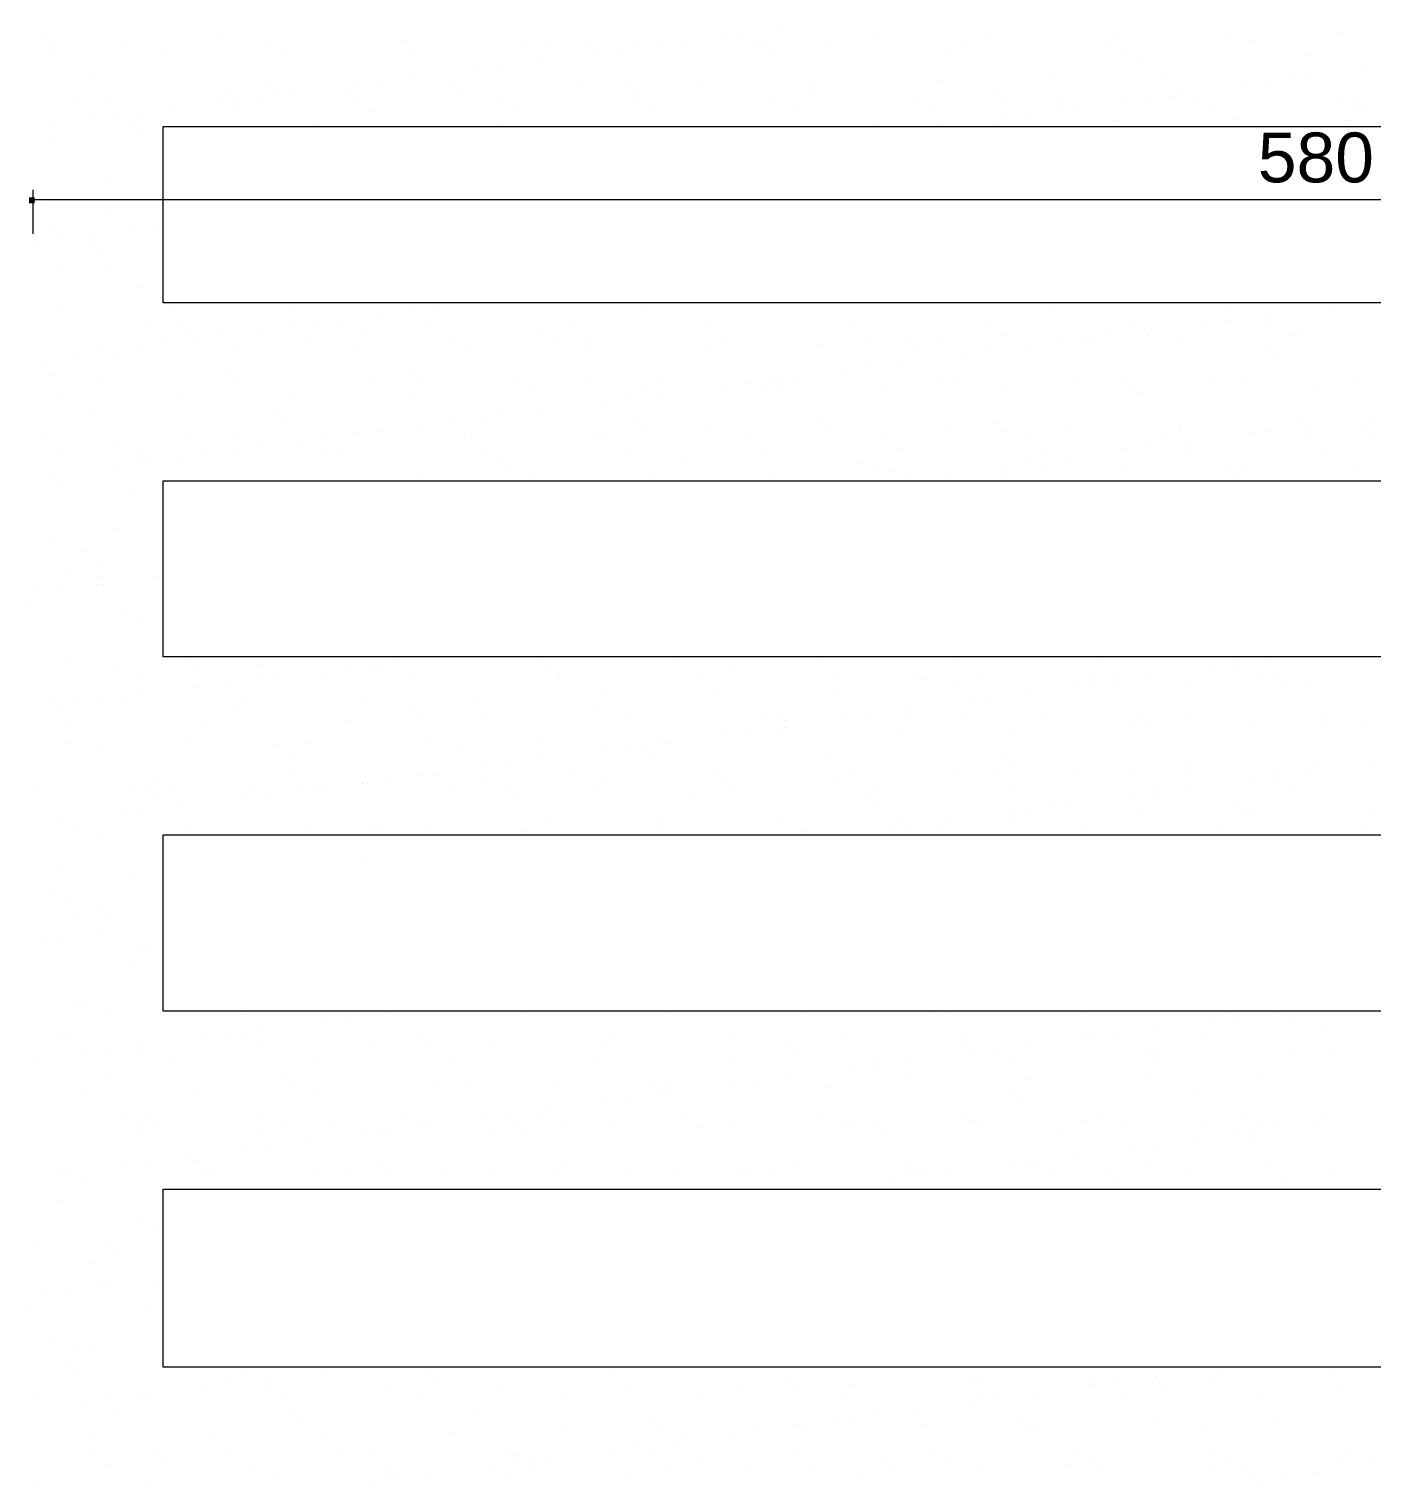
# Model space of a CAD drawing. Header units: millimetres. Extents: x 51.3 to 71.5, y 31.8 to 61.9.
# Drawn here: x 64.198 to 67.231, y 42.521 to 45.803 of the extents above; entities that cross this region are included whole.
import ezdxf

# ---------------------------------------------------------------- set-up
doc = ezdxf.new("R2010")
doc.units = ezdxf.units.MM
for name, color, linetype in [('PDF_0', 7, 'Continuous'), ('PDF_COTAS', 1, 'Continuous'), ('PDF_Texto', 7, 'Continuous')]:
    doc.layers.add(name, color=color, linetype=linetype)
for name, color, linetype, true_color in [('PDF_Bloco', 7, 'Continuous', 0xf0f0f0), ('PDF_PISO', 7, 'Continuous', 0xb9b9b9), ('PDF_Vegetação', 7, 'Continuous', 0x00dd37)]:
    doc.layers.add(name, color=color, linetype=linetype, true_color=true_color)
doc.styles.add('PDF Arial', font='arial.ttf')

msp = doc.modelspace()

# ---------------------------------------------------------------- hatches: boundary and pattern name
at = {"layer": 'PDF_0', "transparency": 33554559}
msp.add_hatch(color=1, dxfattribs=at).paths.add_polyline_path([(64.1977, 45.4225), (64.1977, 45.4095), (64.2107, 45.4095), (64.2107, 45.4225)])

# ---------------------------------------------------------------- linework, layer by layer
at = {"layer": 'PDF_Bloco', "lineweight": 5}
msp.add_lwpolyline([(64.9587, 43.9308), (64.9587, 43.9308)], dxfattribs=at)
at = {"layer": 'PDF_COTAS', "lineweight": 5}
for points in [[(64.2064, 45.4398), (64.2064, 45.3403)], [(64.2064, 45.4182), (70, 45.4182)]]:
    msp.add_lwpolyline(points, dxfattribs=at)
at = {"layer": 'PDF_PISO', "lineweight": 5}
for points in [[(64.5004, 45.5825), (69.5028, 45.5825), (69.5028, 45.1847), (64.5004, 45.1847)], [(64.5004, 44.7826), (69.5028, 44.7826), (69.5028, 44.3848), (64.5004, 44.3848)], [(64.5004, 43.9827), (69.5028, 43.9827), (69.5028, 43.5849), (64.5004, 43.5849)], [(64.5004, 43.1829), (69.5028, 43.1829), (69.5028, 42.7808), (64.5004, 42.7808)]]:
    msp.add_lwpolyline(points, close=True, dxfattribs=at)
at = {"layer": 'PDF_Vegetação', "lineweight": 5}
for points in [[(64.2237, 45.79), (64.2237, 45.79)], [(64.6344, 45.7813), (64.6344, 45.7813)], [(65.7586, 45.7857), (65.7586, 45.7857)], [(65.8104, 45.7943), (65.8104, 45.7943)], [(65.8926, 45.803), (65.8926, 45.803)], [(66.1088, 45.7813), (66.1088, 45.7813)], [(66.3682, 45.7813), (66.3682, 45.7813)], [(66.6449, 45.79), (66.6449, 45.79)], [(66.9086, 45.7943), (66.9086, 45.7943)], [(67.1681, 45.7943), (67.1681, 45.7943)], [(64.241, 45.7727), (64.241, 45.7727)], [(64.241, 45.7554), (64.241, 45.7554)], [(64.4182, 45.7727), (64.4182, 45.7727)], [(64.509, 45.7597), (64.509, 45.7597)], [(64.7339, 45.7727), (64.7339, 45.7727)], [(64.7685, 45.7554), (64.7685, 45.7554)], [(65.0408, 45.777), (65.0408, 45.777)], [(65.0408, 45.7684), (65.0408, 45.7684)], [(65.0495, 45.7727), (65.0495, 45.7727)], [(65.0625, 45.7597), (65.0625, 45.7597)], [(65.3089, 45.7684), (65.3089, 45.7684)], [(65.3694, 45.7727), (65.3694, 45.7727)], [(65.4559, 45.7684), (65.4559, 45.7684)], [(65.4819, 45.7511), (65.4819, 45.7511)], [(65.5337, 45.7554), (65.5337, 45.7554)], [(65.5683, 45.7684), (65.5683, 45.7684)], [(65.6202, 45.7684), (65.6202, 45.7684)], [(65.6851, 45.7727), (65.6851, 45.7727)], [(65.8407, 45.777), (65.8407, 45.777)], [(65.8623, 45.764), (65.8623, 45.764)], [(65.8796, 45.7467), (65.8796, 45.7467)], [(66.0007, 45.7727), (66.0007, 45.7727)], [(66.2731, 45.7554), (66.2731, 45.7554)], [(66.3163, 45.7727), (66.3163, 45.7727)], [(66.6319, 45.777), (66.6319, 45.777)], [(66.6795, 45.7511), (66.6795, 45.7511)], [(66.9519, 45.777), (66.9519, 45.777)], [(65.2613, 45.7208), (65.2613, 45.7208)], [(65.3435, 45.7295), (65.3435, 45.7295)], [(66.7011, 45.7338), (66.7011, 45.7338)], [(67.0946, 45.7424), (67.0946, 45.7424)], [(67.2156, 45.7165), (67.2156, 45.7165)], [(64.3318, 45.6905), (64.3318, 45.6905)], [(64.7382, 45.6862), (64.7382, 45.6862)], [(64.989, 45.6862), (64.989, 45.6862)], [(65.0711, 45.6949), (65.0711, 45.6949)], [(65.2095, 45.7122), (65.2095, 45.7122)], [(66.2471, 45.6862), (66.2471, 45.6862)], [(66.5109, 45.6905), (66.5109, 45.6905)], [(66.7703, 45.6905), (66.7703, 45.6905)], [(66.9951, 45.6862), (66.9951, 45.6862)], [(67.047, 45.6992), (67.047, 45.6992)], [(67.0816, 45.6949), (67.0816, 45.6949)], [(64.3707, 45.6516), (64.3707, 45.6516)], [(64.6431, 45.6646), (64.6431, 45.6646)], [(64.7166, 45.6473), (64.7166, 45.6473)], [(64.7555, 45.6689), (64.7555, 45.6689)], [(64.7987, 45.6603), (64.7987, 45.6603)], [(64.9111, 45.6646), (64.9111, 45.6646)], [(64.9371, 45.6776), (64.9371, 45.6776)], [(65.1489, 45.6776), (65.1489, 45.6776)], [(65.1706, 45.6646), (65.1706, 45.6646)], [(65.4473, 45.6732), (65.4473, 45.6732)], [(65.5554, 45.6732), (65.5554, 45.6732)], [(65.577, 45.656), (65.577, 45.656)], [(65.711, 45.6776), (65.711, 45.6776)], [(65.9704, 45.6776), (65.9704, 45.6776)], [(65.9704, 45.6646), (65.9704, 45.6646)], [(66.2039, 45.6473), (66.2039, 45.6473)], [(66.3768, 45.6603), (66.3768, 45.6603)], [(66.5195, 45.6473), (66.5195, 45.6473)], [(66.7227, 45.6516), (66.7227, 45.6516)], [(66.7876, 45.6516), (66.7876, 45.6516)], [(66.8049, 45.6603), (66.8049, 45.6603)], [(66.8351, 45.6473), (66.8351, 45.6473)], [(66.9432, 45.6776), (66.9432, 45.6776)], [(67.1508, 45.6473), (67.1508, 45.6473)], [(67.194, 45.6473), (67.194, 45.6473)], [(64.3015, 45.643), (64.3015, 45.643)], [(64.5263, 45.6214), (64.5263, 45.6214)], [(64.6215, 45.643), (64.6215, 45.643)], [(64.6604, 45.643), (64.6604, 45.643)], [(64.6647, 45.617), (64.6647, 45.617)], [(64.9371, 45.643), (64.9371, 45.643)], [(64.9803, 45.617), (64.9803, 45.617)], [(65.2527, 45.643), (65.2527, 45.643)], [(65.2959, 45.617), (65.2959, 45.617)], [(65.5683, 45.643), (65.5683, 45.643)], [(65.6116, 45.617), (65.6116, 45.617)], [(65.8839, 45.643), (65.8839, 45.643)], [(65.9272, 45.617), (65.9272, 45.617)], [(66.2428, 45.617), (66.2428, 45.617)], [(66.3941, 45.643), (66.3941, 45.643)], [(66.5325, 45.6257), (66.5325, 45.6257)], [(66.5628, 45.617), (66.5628, 45.617)], [(66.6708, 45.643), (66.6708, 45.643)], [(66.8784, 45.6214), (66.8784, 45.6214)], [(67.194, 45.6214), (67.194, 45.6214)], [(67.2156, 45.63), (67.2156, 45.63)], [(64.2496, 45.5868), (64.2496, 45.5868)], [(64.3447, 45.6127), (64.3447, 45.6127)], [(64.388, 45.6041), (64.388, 45.6041)], [(64.4312, 45.5954), (64.4312, 45.5954)], [(64.4399, 45.6127), (64.4399, 45.6127)], [(64.8463, 45.5868), (64.8463, 45.5868)], [(65.2527, 45.5868), (65.2527, 45.5868)], [(66.1131, 45.5868), (66.1131, 45.5868)], [(66.2601, 45.5868), (66.2601, 45.5868)], [(66.3768, 45.5868), (66.3768, 45.5868)], [(66.3985, 45.6084), (66.3985, 45.6084)], [(66.4503, 45.6127), (66.4503, 45.6127)], [(66.6492, 45.5954), (66.6492, 45.5954)], [(66.9173, 45.5997), (66.9173, 45.5997)], [(67.1767, 45.5954), (67.1767, 45.5954)], [(64.2496, 45.5608), (64.2496, 45.5608)], [(64.4485, 45.5781), (64.4485, 45.5781)], [(64.5004, 45.5176), (64.5004, 45.5176)], [(64.3793, 45.4571), (64.3793, 45.4571)], [(64.2323, 45.4095), (64.2323, 45.4095)], [(64.3837, 45.3879), (64.3837, 45.3879)], [(64.254, 45.3619), (64.254, 45.3619)], [(64.4269, 45.3619), (64.4269, 45.3619)], [(64.4831, 45.3533), (64.4831, 45.3533)], [(64.2626, 45.3274), (64.2626, 45.3274)], [(64.3447, 45.336), (64.3447, 45.336)], [(64.2107, 45.3187), (64.2107, 45.3187)], [(64.3361, 45.3187), (64.3361, 45.3187)], [(64.3534, 45.3014), (64.3534, 45.3014)], [(64.2669, 45.2625), (64.2669, 45.2625)], [(64.3837, 45.2625), (64.3837, 45.2625)], [(64.4399, 45.2193), (64.4399, 45.2193)], [(64.2626, 45.1674), (64.2626, 45.1674)], [(64.5263, 45.1717), (64.5263, 45.1717)], [(64.7858, 45.1674), (64.7858, 45.1674)], [(64.9846, 45.1587), (64.9846, 45.1587)], [(65.0625, 45.1804), (65.0625, 45.1804)], [(65.123, 45.176), (65.123, 45.176)], [(65.1749, 45.1847), (65.1749, 45.1847)], [(65.3262, 45.1847), (65.3262, 45.1847)], [(65.5856, 45.1804), (65.5856, 45.1804)], [(66.5065, 45.1717), (66.5065, 45.1717)], [(66.9, 45.1804), (66.9, 45.1804)], [(66.9951, 45.1587), (66.9951, 45.1587)], [(67.1335, 45.176), (67.1335, 45.176)], [(64.4658, 45.1328), (64.4658, 45.1328)], [(64.5436, 45.1285), (64.5436, 45.1285)], [(64.7858, 45.1328), (64.7858, 45.1328)], [(64.8506, 45.1414), (64.8506, 45.1414)], [(64.9025, 45.1458), (64.9025, 45.1458)], [(65.1014, 45.1328), (65.1014, 45.1328)], [(65.417, 45.1328), (65.417, 45.1328)], [(65.7326, 45.1371), (65.7326, 45.1371)], [(66.0482, 45.1371), (66.0482, 45.1371)], [(66.3639, 45.1371), (66.3639, 45.1371)], [(66.6838, 45.1371), (66.6838, 45.1371)], [(66.7184, 45.1241), (66.7184, 45.1241)], [(66.8568, 45.1414), (66.8568, 45.1414)], [(66.913, 45.1458), (66.913, 45.1458)], [(66.9994, 45.1371), (66.9994, 45.1371)], [(64.509, 45.1069), (64.509, 45.1069)], [(64.5609, 45.1112), (64.5609, 45.1112)], [(64.5782, 45.1025), (64.5782, 45.1025)], [(64.6301, 45.1112), (64.6301, 45.1112)], [(64.7123, 45.1198), (64.7123, 45.1198)], [(64.8247, 45.1069), (64.8247, 45.1069)], [(64.9544, 45.1155), (64.9544, 45.1155)], [(65.1446, 45.1069), (65.1446, 45.1069)], [(65.3608, 45.1155), (65.3608, 45.1155)], [(65.3824, 45.0982), (65.3824, 45.0982)], [(65.4602, 45.1069), (65.4602, 45.1069)], [(65.4646, 45.0896), (65.4646, 45.0896)], [(65.7326, 45.0896), (65.7326, 45.0896)], [(65.7759, 45.1069), (65.7759, 45.1069)], [(65.7759, 45.1069), (65.7759, 45.1069)], [(65.992, 45.0896), (65.992, 45.0896)], [(66.0915, 45.1069), (66.0915, 45.1069)], [(66.1823, 45.1025), (66.1823, 45.1025)], [(66.2644, 45.0982), (66.2644, 45.0982)], [(66.4071, 45.1112), (66.4071, 45.1112)], [(66.5325, 45.1025), (66.5325, 45.1025)], [(66.5844, 45.1069), (66.5844, 45.1069)], [(66.593, 45.0939), (66.593, 45.0939)], [(66.6363, 45.1112), (66.6363, 45.1112)], [(66.7271, 45.1112), (66.7271, 45.1112)], [(66.7919, 45.1025), (66.7919, 45.1025)], [(66.9994, 45.0896), (66.9994, 45.0896)], [(67.0427, 45.1112), (67.0427, 45.1112)], [(67.0643, 45.1112), (67.0643, 45.1112)], [(64.3015, 45.0679), (64.3015, 45.0679)], [(64.3577, 45.0766), (64.3577, 45.0766)], [(64.388, 45.0636), (64.388, 45.0636)], [(64.4399, 45.0852), (64.4399, 45.0852)], [(64.6647, 45.0766), (64.6647, 45.0766)], [(64.9284, 45.0809), (64.9284, 45.0809)], [(65.1922, 45.0766), (65.1922, 45.0766)], [(66.1996, 45.0852), (66.1996, 45.0852)], [(66.312, 45.0679), (66.312, 45.0679)], [(66.3639, 45.0766), (66.3639, 45.0766)], [(66.446, 45.0852), (66.446, 45.0852)], [(67.0211, 45.0723), (67.0211, 45.0723)], [(64.2367, 45.0377), (64.2367, 45.0377)], [(64.6517, 45.029), (64.6517, 45.029)], [(65.0581, 45.0247), (65.0581, 45.0247)], [(66.0396, 45.0334), (66.0396, 45.0334)], [(66.0915, 45.0377), (66.0915, 45.0377)], [(66.1736, 45.0506), (66.1736, 45.0506)], [(64.2583, 45.0204), (64.2583, 45.0204)], [(64.3491, 45.0074), (64.3491, 45.0074)], [(64.6647, 45.0074), (64.6647, 45.0074)], [(64.9803, 45.0074), (64.9803, 45.0074)], [(65.0754, 45.0074), (65.0754, 45.0074)], [(65.2959, 45.0074), (65.2959, 45.0074)], [(65.4689, 45.0161), (65.4689, 45.0161)], [(65.6159, 45.0074), (65.6159, 45.0074)], [(65.7629, 44.9988), (65.7629, 44.9988)], [(65.8148, 45.0031), (65.8148, 45.0031)], [(65.8667, 44.9944), (65.8667, 44.9944)], [(65.8753, 45.0117), (65.8753, 45.0117)], [(65.8926, 44.9944), (65.8926, 44.9944)], [(65.9012, 45.0161), (65.9012, 45.0161)], [(65.9315, 45.0117), (65.9315, 45.0117)], [(66.1347, 44.9988), (66.1347, 44.9988)], [(66.2471, 45.0117), (66.2471, 45.0117)], [(66.2904, 45.0031), (66.2904, 45.0031)], [(66.3941, 44.9988), (66.3941, 44.9988)], [(66.5628, 45.0117), (66.5628, 45.0117)], [(66.6665, 45.0074), (66.6665, 45.0074)], [(66.6968, 44.9988), (66.6968, 44.9988)], [(66.8784, 45.0117), (66.8784, 45.0117)], [(66.9346, 45.0117), (66.9346, 45.0117)], [(67.194, 45.0117), (67.194, 45.0117)], [(67.194, 45.0117), (67.194, 45.0117)], [(64.2669, 44.9728), (64.2669, 44.9728)], [(64.535, 44.9728), (64.535, 44.9728)], [(64.7944, 44.9728), (64.7944, 44.9728)], [(65.0668, 44.9815), (65.0668, 44.9815)], [(65.3349, 44.9858), (65.3349, 44.9858)], [(65.4905, 44.9599), (65.4905, 44.9599)], [(65.5424, 44.9685), (65.5424, 44.9685)], [(65.5943, 44.9858), (65.5943, 44.9858)], [(65.6245, 44.9771), (65.6245, 44.9771)], [(66.7141, 44.9815), (66.7141, 44.9815)], [(67.1075, 44.9901), (67.1075, 44.9901)], [(64.3447, 44.9382), (64.3447, 44.9382)], [(64.7512, 44.9339), (64.7512, 44.9339)], [(65.27, 44.9339), (65.27, 44.9339)], [(65.3521, 44.9426), (65.3521, 44.9426)], [(64.7685, 44.9166), (64.7685, 44.9166)], [(64.9976, 44.895), (64.9976, 44.895)], [(65.0798, 44.908), (65.0798, 44.908)], [(65.1619, 44.9253), (65.1619, 44.9253)], [(65.2181, 44.9253), (65.2181, 44.9253)], [(65.5683, 44.9209), (65.5683, 44.9209)], [(65.5899, 44.908), (65.5899, 44.908)], [(65.7369, 44.895), (65.7369, 44.895)], [(65.9834, 44.9123), (65.9834, 44.9123)], [(65.9964, 44.895), (65.9964, 44.895)], [(66.2731, 44.9036), (66.2731, 44.9036)], [(66.3898, 44.9123), (66.3898, 44.9123)], [(66.4071, 44.895), (66.4071, 44.895)], [(66.5368, 44.908), (66.5368, 44.908)], [(66.7962, 44.9036), (66.7962, 44.9036)], [(66.8006, 44.9036), (66.8006, 44.9036)], [(67.0038, 44.895), (67.0038, 44.895)], [(67.0729, 44.9166), (67.0729, 44.9166)], [(67.0859, 44.908), (67.0859, 44.908)], [(67.207, 44.8993), (67.207, 44.8993)], [(67.2243, 44.9253), (67.2243, 44.9253)], [(64.2323, 44.8777), (64.2323, 44.8777)], [(64.3966, 44.8691), (64.3966, 44.8691)], [(64.548, 44.8777), (64.548, 44.8777)], [(64.669, 44.8777), (64.669, 44.8777)], [(64.7209, 44.8604), (64.7209, 44.8604)], [(64.8074, 44.8691), (64.8074, 44.8691)], [(64.8679, 44.8777), (64.8679, 44.8777)], [(64.9371, 44.882), (64.9371, 44.882)], [(64.9414, 44.8907), (64.9414, 44.8907)], [(65.1835, 44.8777), (65.1835, 44.8777)], [(65.1965, 44.882), (65.1965, 44.882)], [(65.4732, 44.8907), (65.4732, 44.8907)], [(65.4991, 44.882), (65.4991, 44.882)], [(65.8148, 44.882), (65.8148, 44.882)], [(66.1304, 44.882), (66.1304, 44.882)], [(66.446, 44.882), (66.446, 44.882)], [(66.7314, 44.8604), (66.7314, 44.8604)], [(66.766, 44.882), (66.766, 44.882)], [(66.8135, 44.8734), (66.8135, 44.8734)], [(66.9519, 44.8907), (66.9519, 44.8907)], [(67.0816, 44.882), (67.0816, 44.882)], [(67.2286, 44.882), (67.2286, 44.882)], [(64.2756, 44.8518), (64.2756, 44.8518)], [(64.4442, 44.8474), (64.4442, 44.8474)], [(64.4658, 44.8301), (64.4658, 44.8301)], [(64.5307, 44.8345), (64.5307, 44.8345)], [(64.5912, 44.8518), (64.5912, 44.8518)], [(64.669, 44.8518), (64.669, 44.8518)], [(64.8593, 44.8388), (64.8593, 44.8388)], [(64.9068, 44.8518), (64.9068, 44.8518)], [(65.2268, 44.8518), (65.2268, 44.8518)], [(65.2657, 44.8345), (65.2657, 44.8345)], [(65.5424, 44.8518), (65.5424, 44.8518)], [(65.858, 44.8518), (65.858, 44.8518)], [(66.1736, 44.8561), (66.1736, 44.8561)], [(66.4893, 44.8561), (66.4893, 44.8561)], [(66.5411, 44.8345), (66.5411, 44.8345)], [(66.6795, 44.8561), (66.6795, 44.8561)], [(66.8092, 44.8561), (66.8092, 44.8561)], [(67.1248, 44.8561), (67.1248, 44.8561)], [(64.2583, 44.7999), (64.2583, 44.7999)], [(64.3966, 44.8172), (64.3966, 44.8172)], [(64.4485, 44.8258), (64.4485, 44.8258)], [(65.283, 44.8172), (65.283, 44.8172)], [(65.6764, 44.8258), (65.6764, 44.8258)], [(65.8753, 44.7999), (65.8753, 44.7999)], [(66.0828, 44.8215), (66.0828, 44.8215)], [(66.1045, 44.8042), (66.1045, 44.8042)], [(66.139, 44.8042), (66.139, 44.8042)], [(66.2687, 44.7999), (66.2687, 44.7999)], [(66.3985, 44.7999), (66.3985, 44.7999)], [(66.4028, 44.8172), (66.4028, 44.8172)], [(66.459, 44.8258), (66.459, 44.8258)], [(66.4979, 44.8129), (66.4979, 44.8129)], [(66.6752, 44.8129), (66.6752, 44.8129)], [(66.9043, 44.8085), (66.9043, 44.8085)], [(66.9389, 44.8172), (66.9389, 44.8172)], [(67.2026, 44.8129), (67.2026, 44.8129)], [(64.2756, 44.7739), (64.2756, 44.7739)], [(65.0754, 44.7869), (65.0754, 44.7869)], [(65.3392, 44.7912), (65.3392, 44.7912)], [(65.5986, 44.7912), (65.5986, 44.7912)], [(66.1823, 44.7869), (66.1823, 44.7869)], [(66.9216, 44.7912), (66.9216, 44.7912)], [(64.4312, 44.7523), (64.4312, 44.7523)], [(64.401, 44.6745), (64.401, 44.6745)], [(64.2453, 44.6572), (64.2453, 44.6572)], [(64.3145, 44.6226), (64.3145, 44.6226)], [(64.2799, 44.5794), (64.2799, 44.5794)], [(64.3491, 44.5664), (64.3491, 44.5664)], [(64.3577, 44.5967), (64.3577, 44.5967)], [(64.4917, 44.5664), (64.4917, 44.5664)], [(64.215, 44.5318), (64.215, 44.5318)], [(64.2712, 44.5361), (64.2712, 44.5361)], [(64.3534, 44.5491), (64.3534, 44.5491)], [(64.3664, 44.5491), (64.3664, 44.5491)], [(64.1977, 44.4972), (64.1977, 44.4972)], [(64.4096, 44.4799), (64.4096, 44.4799)], [(64.4572, 44.467), (64.4572, 44.467)], [(64.2885, 44.3848), (64.2885, 44.3848)], [(64.3966, 44.3675), (64.3966, 44.3675)], [(64.5566, 44.3762), (64.5566, 44.3762)], [(64.7123, 44.3675), (64.7123, 44.3675)], [(64.9673, 44.3675), (64.9673, 44.3675)], [(64.9933, 44.3675), (64.9933, 44.3675)], [(65.0279, 44.3718), (65.0279, 44.3718)], [(65.3478, 44.3718), (65.3478, 44.3718)], [(65.6634, 44.3718), (65.6634, 44.3718)], [(65.9791, 44.3718), (65.9791, 44.3718)], [(66.2947, 44.3718), (66.2947, 44.3718)], [(66.6103, 44.3718), (66.6103, 44.3718)], [(66.9303, 44.3718), (66.9303, 44.3718)], [(66.9994, 44.3718), (66.9994, 44.3718)], [(64.4399, 44.3416), (64.4399, 44.3416)], [(64.5739, 44.3589), (64.5739, 44.3589)], [(64.7555, 44.3416), (64.7555, 44.3416)], [(64.8593, 44.3502), (64.8593, 44.3502)], [(64.9111, 44.3589), (64.9111, 44.3589)], [(65.0711, 44.3416), (65.0711, 44.3416)], [(65.3781, 44.3632), (65.3781, 44.3632)], [(65.3911, 44.3416), (65.3911, 44.3416)], [(65.3954, 44.3459), (65.3954, 44.3459)], [(65.7067, 44.3459), (65.7067, 44.3459)], [(65.7888, 44.3545), (65.7888, 44.3545)], [(66.0223, 44.3459), (66.0223, 44.3459)], [(66.1952, 44.3502), (66.1952, 44.3502)], [(66.3379, 44.3459), (66.3379, 44.3459)], [(66.606, 44.3416), (66.606, 44.3416)], [(66.6535, 44.3459), (66.6535, 44.3459)], [(66.8654, 44.3545), (66.8654, 44.3545)], [(66.9173, 44.3589), (66.9173, 44.3589)], [(66.9735, 44.3459), (66.9735, 44.3459)], [(67.0124, 44.3373), (67.0124, 44.3373)], [(64.5825, 44.3156), (64.5825, 44.3156)], [(64.6388, 44.3243), (64.6388, 44.3243)], [(64.7209, 44.3329), (64.7209, 44.3329)], [(65.4905, 44.3027), (65.4905, 44.3027)], [(65.7542, 44.307), (65.7542, 44.307)], [(66.018, 44.307), (66.018, 44.307)], [(66.2125, 44.3329), (66.2125, 44.3329)], [(66.2904, 44.3156), (66.2904, 44.3156)], [(66.5584, 44.32), (66.5584, 44.32)], [(66.593, 44.3156), (66.593, 44.3156)], [(66.6449, 44.3243), (66.6449, 44.3243)], [(66.7271, 44.3329), (66.7271, 44.3329)], [(66.8178, 44.32), (66.8178, 44.32)], [(67.034, 44.32), (67.034, 44.32)], [(67.0902, 44.3286), (67.0902, 44.3286)], [(64.2496, 44.2854), (64.2496, 44.2854)], [(64.3102, 44.281), (64.3102, 44.281)], [(64.362, 44.2854), (64.362, 44.2854)], [(64.4139, 44.281), (64.4139, 44.281)], [(64.4442, 44.2983), (64.4442, 44.2983)], [(64.6647, 44.2767), (64.6647, 44.2767)], [(64.6906, 44.294), (64.6906, 44.294)], [(64.9544, 44.294), (64.9544, 44.294)], [(65.0711, 44.2724), (65.0711, 44.2724)], [(65.2138, 44.294), (65.2138, 44.294)], [(66.3206, 44.281), (66.3206, 44.281)], [(66.3725, 44.2854), (66.3725, 44.2854)], [(66.4547, 44.2983), (66.4547, 44.2983)], [(64.2712, 44.2681), (64.2712, 44.2681)], [(64.2799, 44.2421), (64.2799, 44.2421)], [(64.5955, 44.2421), (64.5955, 44.2421)], [(64.9111, 44.2421), (64.9111, 44.2421)], [(65.0884, 44.2551), (65.0884, 44.2551)], [(65.2268, 44.2465), (65.2268, 44.2465)], [(65.4819, 44.2638), (65.4819, 44.2638)], [(65.5424, 44.2465), (65.5424, 44.2465)], [(65.858, 44.2465), (65.858, 44.2465)], [(65.8883, 44.2594), (65.8883, 44.2594)], [(65.9099, 44.2421), (65.9099, 44.2421)], [(66.0439, 44.2465), (66.0439, 44.2465)], [(66.0958, 44.2508), (66.0958, 44.2508)], [(66.178, 44.2465), (66.178, 44.2465)], [(66.1823, 44.2638), (66.1823, 44.2638)], [(66.3033, 44.2508), (66.3033, 44.2508)], [(66.4936, 44.2465), (66.4936, 44.2465)], [(66.7098, 44.2508), (66.7098, 44.2508)], [(66.8092, 44.2465), (66.8092, 44.2465)], [(67.1205, 44.2378), (67.1205, 44.2378)], [(67.1248, 44.2465), (67.1248, 44.2465)], [(65.7715, 44.2075), (65.7715, 44.2075)], [(65.8234, 44.2162), (65.8234, 44.2162)], [(65.8926, 44.2119), (65.8926, 44.2119)], [(65.9056, 44.2248), (65.9056, 44.2248)], [(66.1607, 44.2162), (66.1607, 44.2162)], [(66.4201, 44.2162), (66.4201, 44.2162)], [(66.6925, 44.2248), (66.6925, 44.2248)], [(66.7271, 44.2335), (66.7271, 44.2335)], [(66.9605, 44.2292), (66.9605, 44.2292)], [(67.2199, 44.2248), (67.2199, 44.2248)], [(64.2929, 44.1903), (64.2929, 44.1903)], [(64.3577, 44.1859), (64.3577, 44.1859)], [(64.5609, 44.1903), (64.5609, 44.1903)], [(64.7641, 44.1859), (64.7641, 44.1859)], [(64.8203, 44.1903), (64.8203, 44.1903)], [(65.0927, 44.1989), (65.0927, 44.1989)], [(65.1792, 44.1773), (65.1792, 44.1773)], [(65.3608, 44.2032), (65.3608, 44.2032)], [(65.4991, 44.173), (65.4991, 44.173)], [(65.551, 44.1773), (65.551, 44.1773)], [(65.5856, 44.173), (65.5856, 44.173)], [(65.6202, 44.2032), (65.6202, 44.2032)], [(65.6332, 44.1903), (65.6332, 44.1903)], [(64.7858, 44.1686), (64.7858, 44.1686)], [(65.2224, 44.1384), (65.2224, 44.1384)], [(65.2786, 44.1427), (65.2786, 44.1427)], [(65.3608, 44.1557), (65.3608, 44.1557)], [(65.6029, 44.1557), (65.6029, 44.1557)], [(65.9964, 44.1643), (65.9964, 44.1643)], [(66.4028, 44.16), (66.4028, 44.16)], [(66.4201, 44.1427), (66.4201, 44.1427)], [(66.8178, 44.1513), (66.8178, 44.1513)], [(67.2243, 44.147), (67.2243, 44.147)], [(64.4788, 44.1124), (64.4788, 44.1124)], [(64.7944, 44.1168), (64.7944, 44.1168)], [(65.0019, 44.1081), (65.0019, 44.1081)], [(65.0884, 44.1168), (65.0884, 44.1168)], [(65.11, 44.1168), (65.11, 44.1168)], [(65.43, 44.1168), (65.43, 44.1168)], [(65.4948, 44.1081), (65.4948, 44.1081)], [(65.7456, 44.1168), (65.7456, 44.1168)], [(65.7629, 44.1124), (65.7629, 44.1124)], [(66.0223, 44.1124), (66.0223, 44.1124)], [(66.0612, 44.1168), (66.0612, 44.1168)], [(66.299, 44.1211), (66.299, 44.1211)], [(66.3768, 44.1168), (66.3768, 44.1168)], [(66.5628, 44.1254), (66.5628, 44.1254)], [(66.6925, 44.1168), (66.6925, 44.1168)], [(66.8222, 44.1211), (66.8222, 44.1211)], [(67.0124, 44.1211), (67.0124, 44.1211)], [(67.0124, 44.1081), (67.0124, 44.1081)], [(67.0946, 44.1211), (67.0946, 44.1211)], [(67.0989, 44.134), (67.0989, 44.134)], [(64.2064, 44.0865), (64.2064, 44.0865)], [(64.4226, 44.0865), (64.4226, 44.0865)], [(64.4615, 44.0951), (64.4615, 44.0951)], [(64.4788, 44.0778), (64.4788, 44.0778)], [(64.522, 44.0865), (64.522, 44.0865)], [(64.695, 44.0951), (64.695, 44.0951)], [(64.7295, 44.0735), (64.7295, 44.0735)], [(64.8117, 44.0822), (64.8117, 44.0822)], [(64.8376, 44.0865), (64.8376, 44.0865)], [(64.8722, 44.0865), (64.8722, 44.0865)], [(64.9501, 44.0995), (64.9501, 44.0995)], [(64.963, 44.0995), (64.963, 44.0995)], [(65.1533, 44.0865), (65.1533, 44.0865)], [(65.2224, 44.0995), (65.2224, 44.0995)], [(65.2786, 44.0822), (65.2786, 44.0822)], [(65.4732, 44.0908), (65.4732, 44.0908)], [(65.6894, 44.0735), (65.6894, 44.0735)], [(65.7888, 44.0908), (65.7888, 44.0908)], [(66.1045, 44.0908), (66.1045, 44.0908)], [(66.4201, 44.0908), (66.4201, 44.0908)], [(66.7357, 44.0908), (66.7357, 44.0908)], [(66.74, 44.0735), (66.74, 44.0735)], [(66.8222, 44.0822), (66.8222, 44.0822)], [(66.9605, 44.1038), (66.9605, 44.1038)], [(67.0556, 44.0908), (67.0556, 44.0908)], [(64.5393, 44.0476), (64.5393, 44.0476)], [(64.6777, 44.0649), (64.6777, 44.0649)], [(65.2959, 44.0649), (65.2959, 44.0649)], [(66.1001, 44.0692), (66.1001, 44.0692)], [(66.1174, 44.0519), (66.1174, 44.0519)], [(66.5109, 44.0605), (66.5109, 44.0605)], [(66.5498, 44.0476), (66.5498, 44.0476)], [(66.6838, 44.0649), (66.6838, 44.0649)], [(66.9173, 44.0562), (66.9173, 44.0562)], [(64.2669, 44.0087), (64.2669, 44.0087)], [(64.4053, 44.0303), (64.4053, 44.0303)], [(64.4572, 44.0346), (64.4572, 44.0346)], [(65.3651, 44.0087), (65.3651, 44.0087)], [(65.6245, 44.0087), (65.6245, 44.0087)], [(65.9012, 44.0173), (65.9012, 44.0173)], [(66.165, 44.0216), (66.165, 44.0216)], [(66.2731, 44.013), (66.2731, 44.013)], [(66.4114, 44.0303), (66.4114, 44.0303)], [(66.4244, 44.0173), (66.4244, 44.0173)], [(66.4633, 44.0346), (66.4633, 44.0346)], [(66.7011, 44.0303), (66.7011, 44.0303)], [(66.9346, 44.0389), (66.9346, 44.0389)], [(66.9648, 44.0303), (66.9648, 44.0303)], [(67.2286, 44.0303), (67.2286, 44.0303)], [(64.3015, 43.9914), (64.3015, 43.9914)], [(64.362, 43.987), (64.362, 43.987)], [(64.5653, 43.9957), (64.5653, 43.9957)], [(64.5653, 43.9957), (64.5653, 43.9957)], [(64.6777, 43.987), (64.6777, 43.987)], [(64.8247, 43.9957), (64.8247, 43.9957)], [(64.9717, 43.9957), (64.9717, 43.9957)], [(64.9933, 43.9914), (64.9933, 43.9914)], [(65.1014, 44.0043), (65.1014, 44.0043)], [(65.3089, 43.9914), (65.3089, 43.9914)], [(65.3867, 43.9827), (65.3867, 43.9827)], [(65.6245, 43.9914), (65.6245, 43.9914)], [(65.9402, 43.9914), (65.9402, 43.9914)], [(66.139, 43.9957), (66.139, 43.9957)], [(66.1909, 44), (66.1909, 44)], [(66.2601, 43.9914), (66.2601, 43.9914)], [(66.5757, 43.9914), (66.5757, 43.9914)], [(66.8913, 43.9914), (66.8913, 43.9914)], [(67.207, 43.9957), (67.207, 43.9957)], [(64.2626, 43.9092), (64.2626, 43.9092)], [(64.4269, 43.8919), (64.4269, 43.8919)], [(64.2453, 43.8573), (64.2453, 43.8573)], [(64.2885, 43.8314), (64.2885, 43.8314)], [(64.362, 43.8141), (64.362, 43.8141)], [(64.3058, 43.7968), (64.3058, 43.7968)], [(64.3793, 43.7968), (64.3793, 43.7968)], [(64.4961, 43.7795), (64.4961, 43.7795)], [(64.2756, 43.7492), (64.2756, 43.7492)], [(64.3577, 43.7579), (64.3577, 43.7579)], [(64.2237, 43.7406), (64.2237, 43.7406)], [(64.4399, 43.732), (64.4399, 43.732)], [(64.4701, 43.719), (64.4701, 43.719)], [(64.4355, 43.693), (64.4355, 43.693)], [(64.3102, 43.6022), (64.3102, 43.6022)], [(64.3275, 43.6066), (64.3275, 43.6066)], [(65.0019, 43.5806), (65.0019, 43.5806)], [(65.0019, 43.5806), (65.0019, 43.5806)], [(65.3176, 43.5806), (65.3176, 43.5806)], [(65.6375, 43.5806), (65.6375, 43.5806)], [(65.9531, 43.5806), (65.9531, 43.5806)], [(66.2298, 43.5806), (66.2298, 43.5806)], [(66.2687, 43.5806), (66.2687, 43.5806)], [(66.5844, 43.5806), (66.5844, 43.5806)], [(66.9, 43.5806), (66.9, 43.5806)], [(67.0081, 43.5806), (67.0081, 43.5806)], [(64.3707, 43.5763), (64.3707, 43.5763)], [(64.6863, 43.5763), (64.6863, 43.5763)], [(64.8636, 43.5633), (64.8636, 43.5633)], [(64.9198, 43.5677), (64.9198, 43.5677)], [(66.8741, 43.5633), (66.8741, 43.5633)], [(66.9259, 43.572), (66.9259, 43.572)], [(67.047, 43.5677), (67.047, 43.5677)], [(64.2669, 43.5331), (64.2669, 43.5331)], [(64.2842, 43.5201), (64.2842, 43.5201)], [(64.5912, 43.5287), (64.5912, 43.5287)], [(64.6431, 43.5331), (64.6431, 43.5331)], [(64.6777, 43.5244), (64.6777, 43.5244)], [(64.7252, 43.546), (64.7252, 43.546)], [(65.0841, 43.5244), (65.0841, 43.5244)], [(65.4991, 43.5158), (65.4991, 43.5158)], [(65.5164, 43.5201), (65.5164, 43.5201)], [(65.7802, 43.5244), (65.7802, 43.5244)], [(66.0439, 43.5244), (66.0439, 43.5244)], [(66.3163, 43.5331), (66.3163, 43.5331)], [(66.5844, 43.5374), (66.5844, 43.5374)], [(66.6017, 43.5287), (66.6017, 43.5287)], [(66.6535, 43.5331), (66.6535, 43.5331)], [(66.7357, 43.546), (66.7357, 43.546)], [(66.8438, 43.5331), (66.8438, 43.5331)], [(67.1162, 43.546), (67.1162, 43.546)], [(64.3188, 43.4898), (64.3188, 43.4898)], [(64.3707, 43.4985), (64.3707, 43.4985)], [(64.4399, 43.4985), (64.4399, 43.4985)], [(64.4528, 43.5071), (64.4528, 43.5071)], [(64.7166, 43.5071), (64.7166, 43.5071)], [(64.9803, 43.5114), (64.9803, 43.5114)], [(65.1014, 43.5071), (65.1014, 43.5071)], [(65.2397, 43.5114), (65.2397, 43.5114)], [(65.9056, 43.5114), (65.9056, 43.5114)], [(65.9229, 43.4942), (65.9229, 43.4942)], [(66.3163, 43.5028), (66.3163, 43.5028)], [(66.325, 43.4942), (66.325, 43.4942)], [(66.3768, 43.4985), (66.3768, 43.4985)], [(66.4633, 43.5114), (66.4633, 43.5114)], [(66.7227, 43.4985), (66.7227, 43.4985)], [(66.74, 43.4855), (66.74, 43.4855)], [(67.0556, 43.4855), (67.0556, 43.4855)], [(67.1335, 43.4898), (67.1335, 43.4898)], [(64.2064, 43.4769), (64.2064, 43.4769)], [(64.522, 43.4812), (64.522, 43.4812)], [(64.842, 43.4812), (64.842, 43.4812)], [(65.1576, 43.4812), (65.1576, 43.4812)], [(65.4732, 43.4812), (65.4732, 43.4812)], [(65.7888, 43.4812), (65.7888, 43.4812)], [(66.0526, 43.4552), (66.0526, 43.4552)], [(66.1045, 43.4812), (66.1045, 43.4812)], [(66.1045, 43.4639), (66.1045, 43.4639)], [(66.1866, 43.4725), (66.1866, 43.4725)], [(66.4244, 43.4812), (66.4244, 43.4812)], [(66.74, 43.4812), (66.74, 43.4812)], [(64.3707, 43.4379), (64.3707, 43.4379)], [(64.7771, 43.4336), (64.7771, 43.4336)], [(64.7987, 43.4163), (64.7987, 43.4163)], [(65.1187, 43.4163), (65.1187, 43.4163)], [(65.1922, 43.425), (65.1922, 43.425)], [(65.3867, 43.4207), (65.3867, 43.4207)], [(65.5986, 43.4207), (65.5986, 43.4207)], [(65.6462, 43.4207), (65.6462, 43.4207)], [(65.7802, 43.4207), (65.7802, 43.4207)], [(65.8321, 43.425), (65.8321, 43.425)], [(65.9142, 43.4379), (65.9142, 43.4379)], [(65.9185, 43.4293), (65.9185, 43.4293)], [(66.1866, 43.4336), (66.1866, 43.4336)], [(66.446, 43.4293), (66.446, 43.4293)], [(66.7184, 43.4423), (66.7184, 43.4423)], [(66.9865, 43.4423), (66.9865, 43.4423)], [(64.3188, 43.4034), (64.3188, 43.4034)], [(64.5825, 43.4077), (64.5825, 43.4077)], [(64.8463, 43.4077), (64.8463, 43.4077)], [(65.5035, 43.3861), (65.5035, 43.3861)], [(65.5597, 43.3904), (65.5597, 43.3904)], [(65.6159, 43.4034), (65.6159, 43.4034)], [(65.6418, 43.4034), (65.6418, 43.4034)], [(66.0093, 43.412), (66.0093, 43.412)], [(66.4158, 43.4077), (66.4158, 43.4077)], [(66.4374, 43.3904), (66.4374, 43.3904)], [(66.8308, 43.399), (66.8308, 43.399)], [(64.4096, 43.3515), (64.4096, 43.3515)], [(64.7252, 43.3515), (64.7252, 43.3515)], [(65.0408, 43.3515), (65.0408, 43.3515)], [(65.283, 43.3558), (65.283, 43.3558)], [(65.3565, 43.3515), (65.3565, 43.3515)], [(65.3694, 43.3644), (65.3694, 43.3644)], [(65.6764, 43.3515), (65.6764, 43.3515)], [(65.992, 43.3515), (65.992, 43.3515)], [(66.3077, 43.3558), (66.3077, 43.3558)], [(66.6233, 43.3558), (66.6233, 43.3558)], [(66.9389, 43.3558), (66.9389, 43.3558)], [(64.4528, 43.3212), (64.4528, 43.3212)], [(64.4745, 43.3428), (64.4745, 43.3428)], [(64.4917, 43.3255), (64.4917, 43.3255)], [(64.7685, 43.3255), (64.7685, 43.3255)], [(64.8852, 43.3342), (64.8852, 43.3342)], [(65.0841, 43.3255), (65.0841, 43.3255)], [(65.0927, 43.3299), (65.0927, 43.3299)], [(65.2311, 43.3471), (65.2311, 43.3471)], [(65.2916, 43.3299), (65.2916, 43.3299)], [(65.3997, 43.3255), (65.3997, 43.3255)], [(65.5208, 43.3255), (65.5208, 43.3255)], [(65.7067, 43.3212), (65.7067, 43.3212)], [(65.7197, 43.3255), (65.7197, 43.3255)], [(65.7888, 43.3299), (65.7888, 43.3299)], [(66.0353, 43.3255), (66.0353, 43.3255)], [(66.0482, 43.3255), (66.0482, 43.3255)], [(66.1131, 43.3212), (66.1131, 43.3212)], [(66.3206, 43.3385), (66.3206, 43.3385)], [(66.3509, 43.3255), (66.3509, 43.3255)], [(66.5887, 43.3385), (66.5887, 43.3385)], [(66.6665, 43.3255), (66.6665, 43.3255)], [(66.8481, 43.3385), (66.8481, 43.3385)], [(66.9821, 43.3299), (66.9821, 43.3299)], [(67.0211, 43.3212), (67.0211, 43.3212)], [(67.1032, 43.3299), (67.1032, 43.3299)], [(67.1248, 43.3471), (67.1248, 43.3471)], [(64.4485, 43.3039), (64.4485, 43.3039)], [(64.7209, 43.3126), (64.7209, 43.3126)], [(64.8203, 43.2953), (64.8203, 43.2953)], [(64.9587, 43.3126), (64.9587, 43.3126)], [(64.989, 43.3169), (64.989, 43.3169)], [(65.0106, 43.3169), (65.0106, 43.3169)], [(65.2484, 43.3169), (65.2484, 43.3169)], [(65.3132, 43.3126), (65.3132, 43.3126)], [(66.1304, 43.3039), (66.1304, 43.3039)], [(66.5238, 43.3082), (66.5238, 43.3082)], [(66.8308, 43.2953), (66.8308, 43.2953)], [(66.9303, 43.3082), (66.9303, 43.3082)], [(66.9519, 43.2909), (66.9519, 43.2909)], [(66.9648, 43.3126), (66.9648, 43.3126)], [(64.548, 43.2564), (64.548, 43.2564)], [(64.6863, 43.278), (64.6863, 43.278)], [(64.7382, 43.2823), (64.7382, 43.2823)], [(66.5541, 43.2607), (66.5541, 43.2607)], [(66.6925, 43.278), (66.6925, 43.278)], [(66.7443, 43.2823), (66.7443, 43.2823)], [(64.2756, 43.2218), (64.2756, 43.2218)], [(64.2885, 43.2261), (64.2885, 43.2261)], [(64.4096, 43.2391), (64.4096, 43.2391)], [(64.4658, 43.2477), (64.4658, 43.2477)], [(64.5825, 43.2477), (64.5825, 43.2477)], [(64.6042, 43.2261), (64.6042, 43.2261)], [(64.9241, 43.2261), (64.9241, 43.2261)], [(64.989, 43.2434), (64.989, 43.2434)], [(65.0063, 43.2261), (65.0063, 43.2261)], [(65.1273, 43.2218), (65.1273, 43.2218)], [(65.2397, 43.2261), (65.2397, 43.2261)], [(65.3911, 43.2261), (65.3911, 43.2261)], [(65.3997, 43.2347), (65.3997, 43.2347)], [(65.5554, 43.2261), (65.5554, 43.2261)], [(65.6505, 43.2218), (65.6505, 43.2218)], [(65.8061, 43.2304), (65.8061, 43.2304)], [(65.871, 43.2261), (65.871, 43.2261)], [(65.9272, 43.2347), (65.9272, 43.2347)], [(66.1866, 43.2261), (66.1866, 43.2261)], [(66.1909, 43.2347), (66.1909, 43.2347)], [(66.2169, 43.2218), (66.2169, 43.2218)], [(66.2817, 43.2218), (66.2817, 43.2218)], [(66.4201, 43.2434), (66.4201, 43.2434)], [(66.4503, 43.2347), (66.4503, 43.2347)], [(66.472, 43.2477), (66.472, 43.2477)], [(66.5065, 43.2304), (66.5065, 43.2304)], [(66.7271, 43.2434), (66.7271, 43.2434)], [(66.8222, 43.2304), (66.8222, 43.2304)], [(66.9908, 43.2477), (66.9908, 43.2477)], [(67.1378, 43.2304), (67.1378, 43.2304)], [(64.3231, 43.2088), (64.3231, 43.2088)], [(64.5912, 43.2131), (64.5912, 43.2131)], [(64.8506, 43.2131), (64.8506, 43.2131)], [(65.8234, 43.2131), (65.8234, 43.2131)], [(66.0093, 43.1872), (66.0093, 43.1872)], [(66.1477, 43.2045), (66.1477, 43.2045)], [(66.1996, 43.2131), (66.1996, 43.2131)], [(66.6276, 43.2174), (66.6276, 43.2174)], [(66.6449, 43.2001), (66.6449, 43.2001)], [(67.0383, 43.2088), (67.0383, 43.2088)], [(64.2756, 43.1569), (64.2756, 43.1569)], [(64.4528, 43.1094), (64.4528, 43.1094)], [(64.4917, 43.0964), (64.4917, 43.0964)], [(64.2194, 43.0661), (64.2194, 43.0661)], [(64.375, 43.0661), (64.375, 43.0661)], [(64.3966, 43.0488), (64.3966, 43.0488)], [(64.3318, 43.0142), (64.3318, 43.0142)], [(64.2842, 42.958), (64.2842, 42.958)], [(64.3664, 42.971), (64.3664, 42.971)], [(64.3707, 42.971), (64.3707, 42.971)], [(64.4831, 42.9667), (64.4831, 42.9667)], [(64.2323, 42.9537), (64.2323, 42.9537)], [(64.2021, 42.9148), (64.2021, 42.9148)], [(64.4615, 42.9105), (64.4615, 42.9105)], [(64.2583, 42.8413), (64.2583, 42.8413)], [(64.3015, 42.8153), (64.3015, 42.8153)], [(64.3361, 42.8153), (64.3361, 42.8153)], [(64.2799, 42.7851), (64.2799, 42.7851)], [(64.2972, 42.7678), (64.2972, 42.7678)], [(64.6906, 42.7764), (64.6906, 42.7764)], [(64.8722, 42.7764), (64.8722, 42.7764)], [(64.9241, 42.7808), (64.9241, 42.7808)], [(65.0971, 42.7721), (65.0971, 42.7721)], [(65.5121, 42.7635), (65.5121, 42.7635)], [(66.8827, 42.7764), (66.8827, 42.7764)], [(67.1421, 42.7635), (67.1421, 42.7635)], [(64.5998, 42.7375), (64.5998, 42.7375)], [(64.6517, 42.7462), (64.6517, 42.7462)], [(64.7339, 42.7548), (64.7339, 42.7548)], [(65.0063, 42.7289), (65.0063, 42.7289)], [(65.1187, 42.7548), (65.1187, 42.7548)], [(65.2657, 42.7289), (65.2657, 42.7289)], [(65.5424, 42.7375), (65.5424, 42.7375)], [(65.8061, 42.7418), (65.8061, 42.7418)], [(65.9185, 42.7591), (65.9185, 42.7591)], [(65.9358, 42.7418), (65.9358, 42.7418)], [(66.0655, 42.7418), (66.0655, 42.7418)], [(66.3293, 42.7505), (66.3293, 42.7505)], [(66.3422, 42.7505), (66.3422, 42.7505)], [(66.606, 42.7548), (66.606, 42.7548)], [(66.606, 42.7418), (66.606, 42.7418)], [(66.6579, 42.7462), (66.6579, 42.7462)], [(66.7357, 42.7462), (66.7357, 42.7462)], [(66.7443, 42.7591), (66.7443, 42.7591)], [(66.7573, 42.7289), (66.7573, 42.7289)], [(66.8697, 42.7505), (66.8697, 42.7505)], [(67.1508, 42.7375), (67.1508, 42.7375)], [(64.2064, 42.7159), (64.2064, 42.7159)], [(64.3275, 42.7029), (64.3275, 42.7029)], [(64.3793, 42.7073), (64.3793, 42.7073)], [(64.4528, 42.7159), (64.4528, 42.7159)], [(64.4615, 42.7202), (64.4615, 42.7202)], [(64.4658, 42.7159), (64.4658, 42.7159)], [(64.7425, 42.7246), (64.7425, 42.7246)], [(64.7685, 42.7159), (64.7685, 42.7159)], [(65.0884, 42.7159), (65.0884, 42.7159)], [(65.404, 42.7159), (65.404, 42.7159)], [(65.7197, 42.7159), (65.7197, 42.7159)], [(66.0353, 42.7202), (66.0353, 42.7202)], [(66.3336, 42.7029), (66.3336, 42.7029)], [(66.3509, 42.7202), (66.3509, 42.7202)], [(66.3855, 42.7116), (66.3855, 42.7116)], [(66.4676, 42.7202), (66.4676, 42.7202)], [(66.6708, 42.7202), (66.6708, 42.7202)], [(66.9865, 42.7202), (66.9865, 42.7202)], [(64.388, 42.6856), (64.388, 42.6856)], [(64.7944, 42.6813), (64.7944, 42.6813)], [(64.8117, 42.664), (64.8117, 42.664)], [(65.2051, 42.6727), (65.2051, 42.6727)], [(65.6116, 42.6683), (65.6116, 42.6683)], [(66.0612, 42.6683), (66.0612, 42.6683)], [(66.1131, 42.6727), (66.1131, 42.6727)], [(66.1952, 42.6856), (66.1952, 42.6856)], [(65.1446, 42.6338), (65.1446, 42.6338)], [(65.4127, 42.6381), (65.4127, 42.6381)], [(65.6289, 42.6511), (65.6289, 42.6511)], [(65.6721, 42.6338), (65.6721, 42.6338)], [(65.7845, 42.6338), (65.7845, 42.6338)], [(65.8407, 42.6381), (65.8407, 42.6381)], [(65.9229, 42.6511), (65.9229, 42.6511)], [(65.9445, 42.6467), (65.9445, 42.6467)], [(66.0266, 42.6597), (66.0266, 42.6597)], [(66.2125, 42.6511), (66.2125, 42.6511)], [(66.433, 42.6597), (66.433, 42.6597)], [(66.4503, 42.6424), (66.4503, 42.6424)], [(66.472, 42.6467), (66.472, 42.6467)], [(66.7443, 42.6597), (66.7443, 42.6597)], [(66.8438, 42.6467), (66.8438, 42.6467)], [(67.0124, 42.6597), (67.0124, 42.6597)], [(64.3447, 42.6208), (64.3447, 42.6208)], [(64.6085, 42.6251), (64.6085, 42.6251)], [(64.8722, 42.6251), (64.8722, 42.6251)], [(65.564, 42.6035), (65.564, 42.6035)], [(65.6505, 42.6121), (65.6505, 42.6121)], [(64.3404, 42.5862), (64.3404, 42.5862)], [(64.4874, 42.5948), (64.4874, 42.5948)], [(64.5047, 42.5775), (64.5047, 42.5775)], [(64.656, 42.5862), (64.656, 42.5862)], [(64.8982, 42.5862), (64.8982, 42.5862)], [(64.9717, 42.5862), (64.9717, 42.5862)], [(65.2873, 42.5862), (65.2873, 42.5862)], [(65.2916, 42.5646), (65.2916, 42.5646)], [(65.3046, 42.5819), (65.3046, 42.5819)], [(65.3262, 42.5646), (65.3262, 42.5646)], [(65.3738, 42.5775), (65.3738, 42.5775)], [(65.5121, 42.5948), (65.5121, 42.5948)], [(65.6029, 42.5905), (65.6029, 42.5905)], [(65.7197, 42.5732), (65.7197, 42.5732)], [(65.9229, 42.5905), (65.9229, 42.5905)], [(66.1261, 42.5689), (66.1261, 42.5689)], [(66.2385, 42.5905), (66.2385, 42.5905)], [(66.2817, 42.5646), (66.2817, 42.5646)], [(66.5541, 42.5905), (66.5541, 42.5905)], [(66.5973, 42.5646), (66.5973, 42.5646)], [(66.8697, 42.5905), (66.8697, 42.5905)], [(66.913, 42.5646), (66.913, 42.5646)], [(67.1508, 42.5646), (67.1508, 42.5646)], [(67.1854, 42.5905), (67.1854, 42.5905)], [(67.2286, 42.5646), (67.2286, 42.5646)], [(64.3837, 42.5603), (64.3837, 42.5603)], [(64.6993, 42.5603), (64.6993, 42.5603)], [(64.7468, 42.53), (64.7468, 42.53)], [(65.0149, 42.5603), (65.0149, 42.5603)], [(65.0149, 42.5343), (65.0149, 42.5343)], [(65.0192, 42.53), (65.0192, 42.53)], [(65.1014, 42.543), (65.1014, 42.543)], [(65.2397, 42.5603), (65.2397, 42.5603)], [(65.2743, 42.53), (65.2743, 42.53)], [(65.3305, 42.5603), (65.3305, 42.5603)], [(65.5467, 42.543), (65.5467, 42.543)], [(65.6462, 42.5603), (65.6462, 42.5603)], [(65.8148, 42.5473), (65.8148, 42.5473)], [(65.9618, 42.5603), (65.9618, 42.5603)], [(66.0742, 42.543), (66.0742, 42.543)], [(66.1434, 42.5516), (66.1434, 42.5516)], [(66.3466, 42.5559), (66.3466, 42.5559)], [(66.5368, 42.5603), (66.5368, 42.5603)], [(66.6146, 42.5559), (66.6146, 42.5559)], [(66.8741, 42.5559), (66.8741, 42.5559)], [(66.9432, 42.5559), (66.9432, 42.5559)], [(66.9648, 42.5386), (66.9648, 42.5386)], [(67.0254, 42.53), (67.0254, 42.53)], [(67.1119, 42.543), (67.1119, 42.543)], [(64.215, 42.5213), (64.215, 42.5213)], [(64.4745, 42.5213), (64.4745, 42.5213)], [(64.9673, 42.5257), (64.9673, 42.5257)], [(66.9735, 42.5257), (66.9735, 42.5257)]]:
    msp.add_lwpolyline(points, dxfattribs=at)

# ---------------------------------------------------------------- texts
at = {"layer": 'PDF_Texto', "insert": (66.9735, 45.4551), "char_height": 0.11253, "attachment_point": 7, "style": 'PDF Arial'}
msp.add_mtext('580', dxfattribs=at)

doc.saveas('drawing.dxf')
